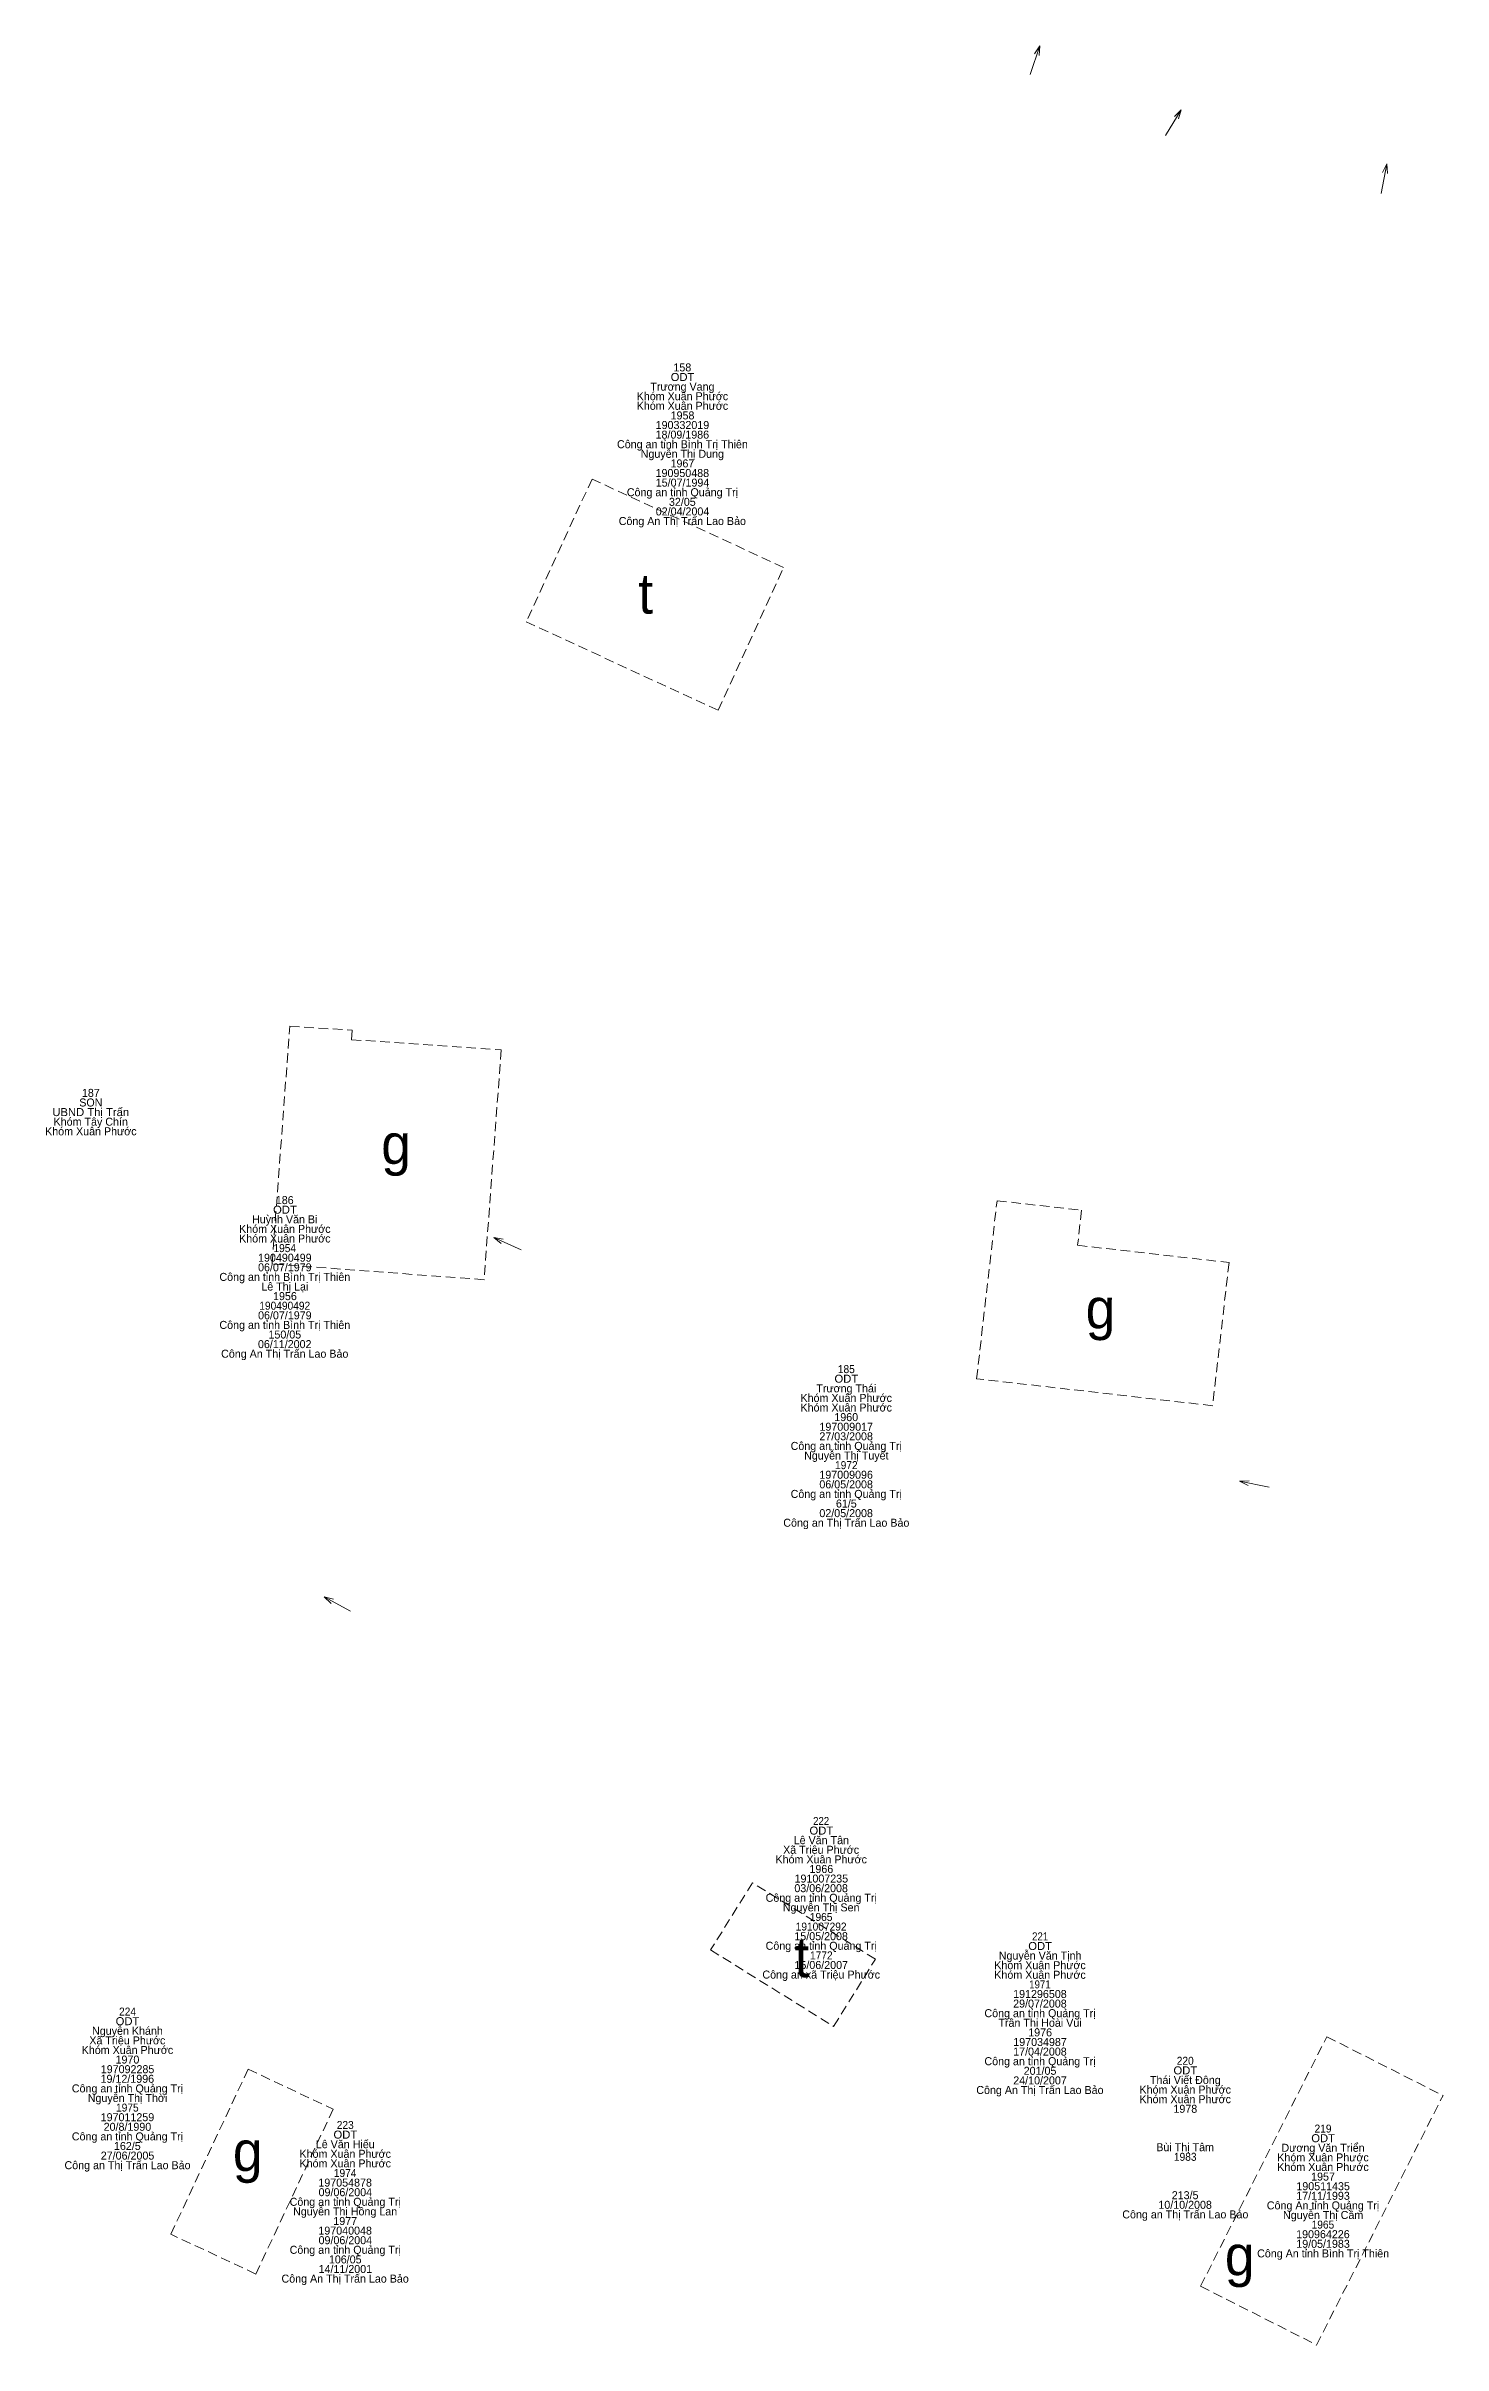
# Model space of a CAD drawing. Header units: metres. Extents: x 537497 to 538033, y 1836993 to 1837512.
# Drawn here: x 537499.1 to 537568.9, y 1837256.4 to 1837371.3 of the extents above; entities that cross this region are included whole.
import ezdxf
from ezdxf.enums import TextEntityAlignment as Align

# ---------------------------------------------------------------- set-up
doc = ezdxf.new("R2010")
doc.units = ezdxf.units.M
doc.header["$LTSCALE"] = 0.16
doc.linetypes.add('MEDIUM_DASHED', pattern=[4.5, 3, -1.5])
doc.layers.add('14', color=7, linetype='MEDIUM_DASHED', lineweight=13)
doc.layers.add('16', color=7, linetype='Continuous', lineweight=13)
doc.layers.add('15', color=7, linetype='Continuous')

msp = doc.modelspace()

# ---------------------------------------------------------------- linework, layer by layer
at = {"layer": '14'}
for points in [[(537523.07, 1837342.55), (537532.66, 1837338.13), (537535.94, 1837345.27), (537526.36, 1837349.69)], [(537510.36, 1837310.45), (537511.25, 1837322.34), (537514.36, 1837322.13), (537514.33, 1837321.66), (537521.82, 1837321.15), (537520.96, 1837309.66)], [(537545.59, 1837304.71), (537546.61, 1837313.61), (537550.84, 1837313.13), (537550.64, 1837311.38), (537558.21, 1837310.52), (537557.39, 1837303.36)], [(537532.29, 1837276.15), (537538.44, 1837272.33), (537540.53, 1837275.69), (537534.38, 1837279.51)], [(537509.16, 1837270.19), (537513.42, 1837268.19), (537509.55, 1837259.95), (537505.3, 1837261.94)]]:
    msp.add_lwpolyline(points, close=True, dxfattribs=at)
for points in [[(537556.79, 1837259.34), (537563.1, 1837271.81), (537568.91, 1837268.87)], [(537556.79, 1837259.34), (537562.59, 1837256.4), (537568.91, 1837268.87)]]:
    msp.add_lwpolyline(points, dxfattribs=at)
at = {"layer": '16'}
for p, q in [((537548.75, 1837371.34), (537548.71, 1837370.87)), ((537555.82, 1837368.15), (537555.68, 1837367.69)), ((537566.1, 1837365.44), (537566.13, 1837364.96)), ((537521.45, 1837311.77), (537521.92, 1837311.69)), ((537558.74, 1837299.58), (537559.22, 1837299.61)), ((537512.97, 1837293.8), (537513.43, 1837293.69))]:
    msp.add_line(p, q, dxfattribs=at)
for points in [[(537548.26, 1837369.92), (537548.75, 1837371.34), (537548.48, 1837370.95)], [(537555.04, 1837366.87), (537555.82, 1837368.15), (537555.48, 1837367.82)], [(537565.82, 1837363.96), (537566.1, 1837365.44), (537565.89, 1837365.01)], [(537522.82, 1837311.15), (537521.45, 1837311.77), (537521.82, 1837311.47)], [(537560.21, 1837299.29), (537558.74, 1837299.58), (537559.16, 1837299.37)], [(537514.29, 1837293.09), (537512.97, 1837293.8), (537513.31, 1837293.48)]]:
    msp.add_lwpolyline(points, dxfattribs=at)

# ---------------------------------------------------------------- texts
at = {"layer": '15'}
for s, width, p in [('ODT', 1.05, (537530.885, 1837354.59)), ('UBND Thị Trấn', 1.05, (537501.295, 1837317.84)), ('ODT', 1.05, (537511.005, 1837312.96)), ('1954', 0.95, (537510.995, 1837311.04)), ('190490492', 0.95, (537510.995, 1837308.16)), ('ODT', 1.05, (537539.075, 1837304.51)), ('185', 0.95, (537539.075, 1837304.99)), ('1972', 0.95, (537539.075, 1837300.19)), ('222', 0.9, (537537.815, 1837282.4)), ('ODT', 1.05, (537537.825, 1837281.92)), ('1965', 0.95, (537537.815, 1837277.6)), ('191007292', 0.95, (537537.815, 1837277.12)), ('221', 0.9, (537548.765, 1837276.63)), ('1772', 0.95, (537537.825, 1837275.68)), ('ODT', 1.05, (537548.765, 1837276.15)), ('1971', 0.9, (537548.755, 1837274.23)), ('ODT', 1.05, (537503.135, 1837272.39)), ('224', 0.95, (537503.135, 1837272.87)), ('ODT', 1.05, (537556.025, 1837269.93)), ('220', 0.95, (537556.02, 1837270.41)), ('1975', 0.95, (537503.125, 1837268.07)), ('ODT', 1.05, (537514.025, 1837266.72)), ('223', 0.95, (537514.02, 1837267.2)), ('ODT', 1.05, (537562.915, 1837266.54)), ('219', 0.95, (537562.91, 1837267.02)), ('1983', 0.95, (537556.02, 1837265.61)), ('1974', 0.95, (537514.015, 1837264.8)), ('1965', 0.95, (537562.905, 1837262.22))]:
    msp.add_text(s, height=0.4, dxfattribs=dict(at, width=width)).set_placement(p, align=Align.CENTER)
for s, p in [('158', (537530.875, 1837355.07)), ('Khóm Xuân Phước', (537530.88, 1837353.63)), ('Trương Vang', (537530.88, 1837354.11)), ('Khóm Xuân Phước', (537530.88, 1837353.15)), ('1958', (537530.885, 1837352.67)), ('Công an tỉnh Bình Trị Thiên', (537530.88, 1837351.23)), ('18/09/1986', (537530.875, 1837351.71)), ('190332019', (537530.88, 1837352.19)), ('Nguyễn Thị Dung', (537530.875, 1837350.75)), ('1967', (537530.88, 1837350.27)), ('Công an tỉnh Quảng Trị', (537530.88, 1837348.83)), ('190950488', (537530.875, 1837349.79)), ('15/07/1994', (537530.885, 1837349.31)), ('02/04/2004', (537530.885, 1837347.87)), ('32/05', (537530.875, 1837348.35)), ('Công An Thị Trấn Lao Bảo', (537530.875, 1837347.39)), ('SON', (537501.3, 1837318.32)), ('187', (537501.3, 1837318.8)), ('Khóm Xuân Phước', (537501.3, 1837316.88)), ('Khóm Tây Chín', (537501.295, 1837317.36)), ('186', (537510.995, 1837313.44)), ('Huỳnh Văn Bi', (537510.995, 1837312.48)), ('Khóm Xuân Phước', (537511, 1837312)), ('Khóm Xuân Phước', (537511, 1837311.52)), ('06/07/1979', (537511, 1837310.08)), ('190490499', (537511, 1837310.56)), ('Công an tỉnh Bình Trị Thiên', (537511, 1837309.6)), ('Lê Thị Lại', (537511, 1837309.12)), ('1956', (537511.005, 1837308.64)), ('06/07/1979', (537511, 1837307.68)), ('Công an tỉnh Bình Trị Thiên', (537511, 1837307.2)), ('150/05', (537511, 1837306.72)), ('Công An Thị Trấn Lao Bảo', (537510.995, 1837305.76)), ('06/11/2002', (537510.995, 1837306.24)), ('Trương Thái', (537539.075, 1837304.03)), ('Khóm Xuân Phước', (537539.07, 1837303.55)), ('Khóm Xuân Phước', (537539.07, 1837303.07)), ('197009017', (537539.07, 1837302.11)), ('1960', (537539.07, 1837302.59)), ('Công an tỉnh Quảng Trị', (537539.07, 1837301.15)), ('Nguyễn Thị Tuyết', (537539.075, 1837300.67)), ('27/03/2008', (537539.065, 1837301.63)), ('197009096', (537539.065, 1837299.71)), ('Công an tỉnh Quảng Trị', (537539.07, 1837298.75)), ('06/05/2008', (537539.065, 1837299.23)), ('61/5', (537539.075, 1837298.27)), ('Công an Thị Trấn Lao Bảo', (537539.075, 1837297.31)), ('02/05/2008', (537539.065, 1837297.79)), ('Lê Văn Tân', (537537.825, 1837281.44)), ('Khóm Xuân Phước', (537537.82, 1837280.48)), ('Xã Triệu Phước', (537537.815, 1837280.96)), ('1966', (537537.825, 1837280)), ('03/06/2008', (537537.815, 1837279.04)), ('191007235', (537537.825, 1837279.52)), ('Công an tỉnh Quảng Trị', (537537.82, 1837278.56)), ('Nguyễn Thị Sen', (537537.815, 1837278.08)), ('15/05/2008', (537537.815, 1837276.64)), ('Công an tỉnh Quảng Trị', (537537.82, 1837276.16)), ('Nguyễn Văn Tịnh', (537548.765, 1837275.67)), ('Công an xã Triệu Phước', (537537.82, 1837274.72)), ('15/06/2007', (537537.82, 1837275.2)), ('Khóm Xuân Phước', (537548.76, 1837275.19)), ('Khóm Xuân Phước', (537548.76, 1837274.71)), ('29/07/2008', (537548.755, 1837273.27)), ('191296508', (537548.755, 1837273.75)), ('Nguyễn Khánh', (537503.13, 1837271.91)), ('Công an tỉnh Quảng Trị', (537548.76, 1837272.79)), ('Trần Thị Hoài Vui', (537548.76, 1837272.31)), ('1976', (537548.765, 1837271.83)), ('Khóm Xuân Phước', (537503.13, 1837270.95)), ('Xã Triệu Phước', (537503.125, 1837271.43)), ('17/04/2008', (537548.755, 1837270.87)), ('197034987', (537548.76, 1837271.35)), ('19/12/1996', (537503.125, 1837269.51)), ('197092285', (537503.135, 1837269.99)), ('1970', (537503.13, 1837270.47)), ('Công an tỉnh Quảng Trị', (537548.76, 1837270.39)), ('201/05', (537548.76, 1837269.91)), ('Công an tỉnh Quảng Trị', (537503.13, 1837269.03)), ('Nguyễn Thị Thời', (537503.135, 1837268.55)), ('Công An Thị Trấn Lao Bảo', (537548.755, 1837268.95)), ('24/10/2007', (537548.76, 1837269.43)), ('Khóm Xuân Phước', (537556.02, 1837268.97)), ('Khóm Xuân Phước', (537556.02, 1837268.49)), ('Thái Viết Đông', (537556.025, 1837269.45)), ('197011259', (537503.13, 1837267.59)), ('1978', (537556.025, 1837268.01)), ('Công an tỉnh Quảng Trị', (537503.13, 1837266.63)), ('20/8/1990', (537503.13, 1837267.11)), ('162/5', (537503.125, 1837266.15)), ('Lê Văn Hiếu', (537514.02, 1837266.24)), ('Bùi Thị Tâm', (537556.015, 1837266.09)), ('Dương Văn Triển', (537562.91, 1837266.06)), ('Công an Thị Trấn Lao Bảo', (537503.135, 1837265.19)), ('27/06/2005', (537503.135, 1837265.67)), ('Khóm Xuân Phước', (537514.02, 1837265.76)), ('Khóm Xuân Phước', (537514.02, 1837265.28)), ('Khóm Xuân Phước', (537562.91, 1837265.58)), ('Khóm Xuân Phước', (537562.91, 1837265.1)), ('09/06/2004', (537514.025, 1837263.84)), ('197054878', (537514.015, 1837264.32)), ('190511435', (537562.915, 1837264.14)), ('1957', (537562.91, 1837264.62)), ('Công an tỉnh Quảng Trị', (537514.02, 1837263.36)), ('Nguyễn Thị Hồng Lan', (537514.015, 1837262.88)), ('Công an Thị Trấn Lao Bảo', (537556.025, 1837262.73)), ('10/10/2008', (537556.015, 1837263.21)), ('213/5', (537556.015, 1837263.69)), ('Công An tỉnh Quảng Trị', (537562.91, 1837263.18)), ('Nguyễn Thị Cầm', (537562.915, 1837262.7)), ('17/11/1993', (537562.91, 1837263.66)), ('197040048', (537514.015, 1837261.92)), ('1977', (537514.02, 1837262.4)), ('190964226', (537562.905, 1837261.74)), ('Công an tỉnh Quảng Trị', (537514.02, 1837260.96)), ('09/06/2004', (537514.025, 1837261.44)), ('106/05', (537514.02, 1837260.48)), ('Công An tỉnh Bình Trị Thiên', (537562.915, 1837260.78)), ('19/05/1983', (537562.91, 1837261.26)), ('Công An Thị Trấn Lao Bảo', (537514.015, 1837259.52)), ('14/11/2001', (537514.025, 1837260))]:
    msp.add_text(s, height=0.4, dxfattribs=at).set_placement(p, align=Align.CENTER)
at = {"layer": '16'}
for s, p in [('t', (537528.67, 1837342.96)), ('g', (537515.82, 1837315.44)), ('g', (537551.04, 1837307.22)), ('t', (537536.48, 1837274.79)), ('g', (537508.4, 1837265.09)), ('g', (537558, 1837259.88))]:
    msp.add_text(s, height=2, dxfattribs=at).set_placement(p)

doc.saveas('drawing.dxf')
